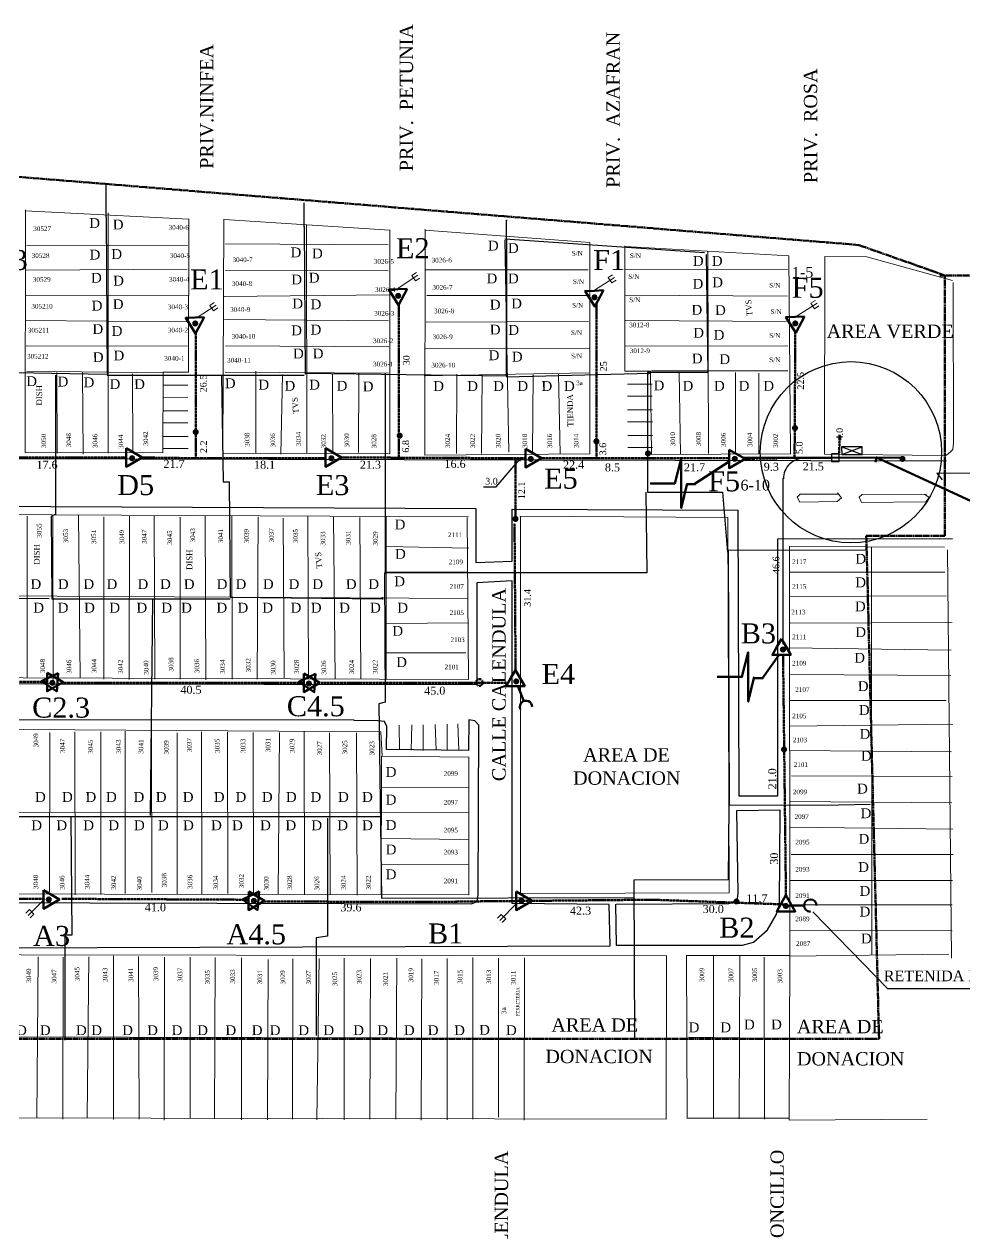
# Model space of a CAD drawing. Header units: millimetres. Extents: x 43 to 6542, y -5230 to -129.
# Drawn here: x 3479 to 5061, y -4029 to -1995 of the extents above; entities that cross this region are included whole.
import ezdxf

# ---------------------------------------------------------------- set-up
doc = ezdxf.new("R2010")
doc.units = ezdxf.units.MM
doc.linetypes.add('TLSIGC_002', pattern=[0.8, 0.5, -0.3])
doc.linetypes.add('TLSIGC_007', pattern=[28, 10, -1, 10, -1, 2, -1, 2, -1])
for name, color, linetype, lineweight in [('CABLE PROYECTADO AEREO SECUNDARIO', 1, 'TLSIGC_002', 80), ('CAJA DE DISTRIBUCION EXISTENTE', 92, 'Continuous', 30), ('CANALIZACION P.V.C. ALIGERADA EXISTENTE', 132, 'Continuous', 30), ('CLASIFICACION TIPO COMERCIAL TERCERA', 156, 'Continuous', 9), ('CLASIFICACION TIPO RESIDENCIAL C', 156, 'Continuous', 9), ('CLASIFICACION TIPO RESIDENCIAL D', 156, 'Continuous', 9), ('CONEXION A TIERRA  DE TERMINAL PROYECTADA', 1, 'Continuous', 9), ('CUADRO DE INVENTARIO POR DISTRITO', 156, 'Continuous', 5), ('DATOS DE CARATULA', 160, 'Continuous', 5), ('DISTRITO', 42, 'TLSIGC_007', 60), ('LIMITE DE TERMINAL', 10, 'Continuous', 30), ('LOTIFICACION 2003', 252, 'Continuous', 15), ('MEDIDAS ENTRE POSTES', 82, 'Continuous', 5), ('NUMEROS OFICIALES', 92, 'Continuous', 5), ('PLANIMETRIA 2003', 12, 'Continuous', 30), ('PLANO DE DETALLES', 253, 'Continuous', 30), ('POSTES PROYECTADOS  SECUNDARIO', 1, 'Continuous', 60), ('POZOS TRADICIONALES EXISTENTES', 132, 'Continuous', 30), ('RESERVAS PROYECTADAS SECUNDARIAS', 1, 'Continuous', 60), ('RETENIDAS  CON ANCLA PROYECTADAS SECUNDARIAS', 1, 'Continuous', 60), ('RETENIDAS POSTE - POSTE PROYECTADAS SECUNDARIAS', 1, 'Continuous', 60), ('TERMINAL PROYECTADA EN POSTE', 1, 'Continuous', 60)]:
    doc.layers.add(name, color=color, linetype=linetype, lineweight=lineweight)
doc.styles.get("Standard").update_dxf_attribs({"font": 'times.ttf'})

msp = doc.modelspace()

# ---------------------------------------------------------------- hatches: boundary and pattern name
at = {"layer": 'POSTES PROYECTADOS  SECUNDARIO'}
h = msp.add_hatch(color=256, dxfattribs=at)
edge = h.paths.add_edge_path()
edge.add_arc((4107.8, -2452), 5.13, 0, 360)
h = msp.add_hatch(color=256, dxfattribs=at)
edge = h.paths.add_edge_path()
edge.add_arc((4438, -2454.5), 5.13, 0, 360)
h = msp.add_hatch(color=256, dxfattribs=at)
edge = h.paths.add_edge_path()
edge.add_arc((3766.6, -2498.4), 5.13, 0, 360)
h = msp.add_hatch(color=256, dxfattribs=at)
edge = h.paths.add_edge_path()
edge.add_arc((4775.6, -2498.4), 5.13, 0, 360)
h = msp.add_hatch(color=256, dxfattribs=at)
edge = h.paths.add_edge_path()
edge.add_arc((3767.5, -2681), 5.13, 0, 360)
h = msp.add_hatch(color=256, dxfattribs=at)
edge = h.paths.add_edge_path()
edge.add_arc((4110.4, -2687.2), 5.13, 0, 360)
h = msp.add_hatch(color=256, dxfattribs=at)
edge = h.paths.add_edge_path()
edge.add_arc((4775.1, -2674.3), 5.13, 0, 360)
h = msp.add_hatch(color=256, dxfattribs=at)
edge = h.paths.add_edge_path()
edge.add_arc((4441.2, -2696.8), 5.13, 0, 360)
h = msp.add_hatch(color=256, dxfattribs=at)
edge = h.paths.add_edge_path()
edge.add_arc((3660.5, -2725.1), 5.13, 0, 360)
h = msp.add_hatch(color=256, dxfattribs=at)
edge = h.paths.add_edge_path()
edge.add_arc((3995.7, -2725.1), 5.13, 0, 360)
h = msp.add_hatch(color=256, dxfattribs=at)
edge = h.paths.add_edge_path()
edge.add_arc((4330.8, -2726.3), 5.13, 0, 360)
h = msp.add_hatch(color=256, dxfattribs=at)
edge = h.paths.add_edge_path()
edge.add_arc((4527.9, -2717), 5.13, 0, 360)
h = msp.add_hatch(color=256, dxfattribs=at)
edge = h.paths.add_edge_path()
edge.add_arc((4673.9, -2726.1), 5.13, 0, 360)
h = msp.add_hatch(color=256, dxfattribs=at)
edge = h.paths.add_edge_path()
edge.add_arc((4955.9, -2726.3), 5.13, 0, 360)
h = msp.add_hatch(color=256, dxfattribs=at)
edge = h.paths.add_edge_path()
edge.add_arc((4305.2, -2827.2), 5.13, 0, 360)
h = msp.add_hatch(color=256, dxfattribs=at)
edge = h.paths.add_edge_path()
edge.add_arc((4754.9, -3046.8), 5.13, 0, 360)
h = msp.add_hatch(color=256, dxfattribs=at)
edge = h.paths.add_edge_path()
edge.add_arc((3526.5, -3102.8), 5.13, 0, 360)
h = msp.add_hatch(color=256, dxfattribs=at)
edge = h.paths.add_edge_path()
edge.add_arc((3957.8, -3104), 5.13, 0, 360)
h = msp.add_hatch(color=256, dxfattribs=at)
edge = h.paths.add_edge_path()
edge.add_arc((4244.2, -3102.5), 1.91, 0, 360)
h = msp.add_hatch(color=256, dxfattribs=at)
edge = h.paths.add_edge_path()
edge.add_arc((4306.4, -3100.4), 5.13, 0, 360)
h = msp.add_hatch(color=256, dxfattribs=at)
edge = h.paths.add_edge_path()
edge.add_arc((4756.7, -3214.8), 5.13, 0, 360)
h = msp.add_hatch(color=256, dxfattribs=at)
edge = h.paths.add_edge_path()
edge.add_arc((3520.4, -3467.2), 5.13, 0, 360)
h = msp.add_hatch(color=256, dxfattribs=at)
edge = h.paths.add_edge_path()
edge.add_arc((3865.3, -3469.6), 5.13, 0, 360)
h = msp.add_hatch(color=256, dxfattribs=at)
edge = h.paths.add_edge_path()
edge.add_arc((4315.1, -3469.4), 5.13, 0, 360)
h = msp.add_hatch(color=256, dxfattribs=at)
edge = h.paths.add_edge_path()
edge.add_arc((4676.7, -3470.5), 5.13, 0, 360)
h = msp.add_hatch(color=256, dxfattribs=at)
edge = h.paths.add_edge_path()
edge.add_arc((4759.7, -3478.1), 5.13, 0, 360)

# ---------------------------------------------------------------- linework, layer by layer
at = {"layer": 'CABLE PROYECTADO AEREO SECUNDARIO'}
for p, q in [((4108.9, -2464.2), (4108.9, -2723.8)), ((4441.6, -2725.1), (4441.6, -2465.4)), ((4775.6, -2513), (4774.4, -2725.1)), ((4850.2, -2685.7), (4849.3, -2717.5)), ((3342.3, -2723.8), (3648.3, -2723.8)), ((3767.7, -2725.1), (3673.9, -2723.8)), ((4011.4, -2723.8), (4321, -2725.1)), ((4305.1, -2725.6), (4305.1, -2829.8)), ((4663.3, -2725.1), (4345.3, -2725.1)), ((4691.1, -2726.1), (4745.5, -2725.3)), ((4303.5, -2834.6), (4305.3, -3082.9)), ((4759.9, -3461.3), (4755, -3054)), ((3223.7, -3101.3), (3517.3, -3101.3)), ((3544.1, -3103), (3946.8, -3103)), ((3978.3, -3103), (4292.5, -3103)), ((3206.3, -3466.1), (3509.4, -3466.1)), ((3542.6, -3466.1), (3855.1, -3467.6)), ((3880.4, -3470.7), (4206.5, -3471.2)), ((4204.1, -3470.7), (4537.2, -3467.6)), ((4535.3, -3467.6), (4759.9, -3475.6))]:
    msp.add_line(p, q, dxfattribs=at)
msp.add_lwpolyline([(3767.7, -2514.2), (3767.7, -2725.1), (3984.5, -2725.1)], dxfattribs=at)
msp.add_circle((4244.4, -3102.2), 5.68, dxfattribs=at)
at = {"layer": 'CAJA DE DISTRIBUCION EXISTENTE'}
for p, q in [((4853.6, -2718.6), (4888, -2705.7)), ((4853.6, -2705.7), (4888, -2718.6))]:
    msp.add_line(p, q, dxfattribs=at)
msp.add_lwpolyline([(4853.6, -2718.6), (4888, -2718.6), (4888, -2705.7), (4853.5, -2705.7), (4853.6, -2718.6)], dxfattribs=at)
at = {"layer": 'CANALIZACION P.V.C. ALIGERADA EXISTENTE'}
for p, q in [((4744.6, -2725.3), (4835.8, -2724.9)), ((4755.3, -3038), (4755.3, -2758.9))]:
    msp.add_line(p, q, dxfattribs=at)
msp.add_arc((4789.6, -2759.2), 33.9, 88, 181, dxfattribs=at)
at = {"layer": 'CONEXION A TIERRA  DE TERMINAL PROYECTADA'}
for p, q in [((4141.2, -2417.5), (4107.7, -2439)), ((4471.4, -2421), (4437.8, -2442.5)), ((3801.6, -2467.9), (3768, -2489.4)), ((4812.2, -2464.3), (4778.6, -2485.8)), ((3485.5, -3494.3), (3513.8, -3466.1)), ((4278.7, -3502.3), (4306.9, -3474.1))]:
    msp.add_line(p, q, dxfattribs=at)
for points in [[(4138.4, -2413), (4131, -2417.7), (4136.8, -2426.8), (4144.2, -2422.1)], [(4468.5, -2416.5), (4461.1, -2421.2), (4467, -2430.3), (4474.4, -2425.6)], [(4809.3, -2459.8), (4801.9, -2464.5), (4807.8, -2473.6), (4815.1, -2468.9)], [(3798.7, -2463.3), (3791.3, -2468.1), (3797.2, -2477.2), (3804.6, -2472.4)], [(3489.3, -3498.1), (3495.5, -3491.9), (3487.9, -3484.2), (3481.7, -3490.4)], [(4282.5, -3506.1), (4288.7, -3499.9), (4281, -3492.2), (4274.8, -3498.4)]]:
    msp.add_lwpolyline(points, dxfattribs=at)
at = {"layer": 'DISTRITO'}
msp.add_line((5018.4, -2417.6), (5158.7, -2417.6), dxfattribs=at)
msp.add_lwpolyline([(2951.8, -2200.6), (2905, -3701.8), (4916.4, -3701.8), (4895, -2855.6), (5026.9, -2855.6), (5026.9, -2417.6), (4882.3, -2366.5), (2943.3, -2209.3)], dxfattribs=at)
at = {"layer": 'LIMITE DE TERMINAL'}
for p, q in [((3616.8, -2320.3), (3616.8, -2262.4)), ((3279.7, -2577.9), (3616.8, -2583.7)), ((4086.5, -2919.5), (4086.5, -2581.5)), ((3521.3, -2961.5), (3304.3, -2960)), ((3695, -2962.9), (3690.7, -3326.1)), ((3556, -3327.6), (4077.2, -3327.6))]:
    msp.add_line(p, q, dxfattribs=at)
for points in [[(3949.7, -2336.3), (3949.7, -2295.7), (3949.7, -2295.7), (3949.7, -2295.7)], [(3616.8, -2320.3), (3618.4, -2585.2), (3949.7, -2585.2)], [(3949.7, -2334.8), (3951.2, -2583.7), (3952.7, -2582.3), (4289.8, -2586.6), (4289.8, -2324.7), (4289.8, -2324.7), (4291.3, -2324.7)], [(4622.8, -2379.7), (4287, -2356.5), (4287, -2356.5)], [(4289.8, -2357.9), (4289.8, -2588.1), (4531.5, -2582.3), (4531.5, -2582.3), (4527.2, -2583.7)], [(4625.7, -2382.6), (4628.5, -2580.8), (4527.2, -2580.8), (4527.2, -2782), (4653, -2782), (4661.8, -2883.3)], [(3531.5, -2585.2), (3531.5, -2819.6), (3524.3, -2822.5), (3525.7, -2961.5), (3825.3, -2961.5)], [(3810.8, -2586.6), (3813.7, -2764.6), (3823.8, -2764.6), (3825.3, -2958.5), (4081.5, -2961.5), (4081.5, -2958.5), (4081.5, -2962.9)], [(4524.2, -2782), (4525.9, -2917.7), (4084.7, -2917.7), (4085.8, -3135.1), (4075.6, -3138.1), (4080, -3465.1), (4504.1, -3463.7)], [(4664.8, -3308.8), (4663.3, -2879), (4894.9, -2879.6)], [(4901.7, -3307.7), (4848.5, -3308.8), (4664, -3309.1), (4662.6, -3434.4), (4504.1, -3434.8), (4505.4, -3702.5), (4505.4, -3699.6)], [(3307.1, -3327.6), (3557.6, -3327.6), (3559, -3527.4), (3547.4, -3527.4), (3547.4, -3703.8)], [(3988.8, -3330.5), (3988.8, -3528.8), (3970, -3531.7), (3970.2, -3696)]]:
    msp.add_lwpolyline(points, dxfattribs=at)
at = {"layer": 'LOTIFICACION 2003'}
for p, q in [((3620.5, -2716.4), (3620.5, -2312.3)), ((3953.7, -2332.6), (3954.1, -2716.3)), ((4287.4, -2358.4), (4293.7, -2714.7)), ((3483.2, -2366.5), (3753.9, -2367.5)), ((3817.6, -2364.4), (4091.1, -2366.3)), ((4628.5, -2378.1), (4629.6, -2717.1)), ((3753, -2407.1), (3482.4, -2408.9)), ((4091.3, -2410.1), (3817.6, -2409.1)), ((4427.4, -2408.5), (4154.4, -2408.4)), ((4762.7, -2407.6), (4488.3, -2408.4)), ((3482, -2451.1), (3754.9, -2451.7)), ((3815.5, -2452.9), (4093, -2450.5)), ((4156.2, -2451.2), (4427.7, -2451.5)), ((4489.2, -2451), (4762.7, -2452.6)), ((3754.2, -2495.7), (3482, -2493.5)), ((4091.7, -2493.8), (3815.9, -2491.6)), ((4427.9, -2495.2), (4154.8, -2496.3)), ((4760.3, -2495.3), (4490, -2493.2)), ((3482.6, -2536.3), (3753.9, -2536.4)), ((3817.6, -2535.8), (4092, -2537.8)), ((4153.6, -2541), (4429, -2539.8)), ((4489, -2536.9), (4762.9, -2536.3)), ((3483.6, -2578.6), (3713.2, -2581.4)), ((3534.6, -2716.8), (3533.8, -2581.2)), ((3577.2, -2581.2), (3578, -2718.4)), ((3661.5, -2715), (3661.3, -2583)), ((3816.7, -2580.2), (4091.8, -2581.9)), ((3868.5, -2716.1), (3868.7, -2578.7)), ((3997.8, -2717.1), (3997.3, -2582.5)), ((4041.5, -2582.5), (4041, -2715.6)), ((4151.3, -2586.6), (4428.7, -2581.4)), ((4533.6, -2578.2), (4763.3, -2578.3)), ((4582.4, -2718.9), (4580.2, -2579.6)), ((4674.8, -2580.7), (4675.1, -2716.6)), ((4714.5, -2717.5), (4714.5, -2581.8)), ((3712.3, -2602.4), (3754, -2602.1)), ((3913.3, -2584.1), (3910.3, -2718.4)), ((4205.8, -2717.3), (4206.3, -2583.8)), ((4249.2, -2584.9), (4248, -2717.1)), ((4333.6, -2716), (4334.9, -2584.9)), ((4377.3, -2583.7), (4380.3, -2717.7)), ((4493.4, -2600.7), (4535.1, -2600.3)), ((3712.3, -2622.7), (3754, -2622.4)), ((4493.4, -2621), (4535.1, -2620.7)), ((4493.7, -2643.8), (4535.4, -2643.5)), ((3712.6, -2645.5), (3754.3, -2645.2)), ((4493.7, -2664.1), (4535.4, -2663.8)), ((3712.6, -2665.8), (3754.3, -2665.5)), ((3712.9, -2688.6), (3754.6, -2688.3)), ((4494, -2686.9), (4535.7, -2686.6)), ((3712.9, -2709), (3754.6, -2708.6)), ((4494, -2707.3), (4535.7, -2706.9)), ((3484.1, -3094), (3484.1, -2822.6)), ((3527.4, -2821.1), (3528, -3097.5)), ((3573.4, -3094.6), (3570.5, -2820.7)), ((3612.7, -2823.6), (3613.1, -3096.9)), ((3655.8, -3097.3), (3656.1, -2822.8)), ((3697.4, -2822.8), (3698.6, -3096.4)), ((3741.3, -3096.7), (3741.5, -2824.4)), ((3783.6, -2822.4), (3784.5, -3098)), ((3828.9, -3096.7), (3827.9, -2822.4)), ((3872.3, -2823.8), (3871, -3096.9)), ((3916.1, -3094.6), (3914.4, -2826)), ((3956.2, -2822.8), (3957.1, -3096.2)), ((4001.9, -3095.8), (3999.2, -2824.4)), ((4043.2, -2825), (4045.1, -3096.4)), ((4087.8, -2823), (4087.8, -3096.9)), ((4087.5, -2873.5), (4226.7, -2876.4)), ((4765.6, -2873.1), (4766.6, -3561.5)), ((4766.6, -2873.7), (5026.7, -2874.6)), ((4903.7, -2874.8), (4904.3, -3560.8)), ((5031.5, -2878.9), (5038.1, -3566)), ((4224, -2916.9), (4087.3, -2916.3)), ((4767.1, -2916.7), (5027.1, -2916.7)), ((4224.5, -2960.8), (3177.4, -2955)), ((5029.3, -2956.7), (4766.3, -2957.6)), ((4088, -3002.9), (4226.3, -3002.2)), ((4767.1, -3002.7), (5039.6, -3001.6)), ((5037.6, -3047.7), (4765, -3043.7)), ((4221.8, -3052.4), (4086.8, -3052.2)), ((4767.4, -3089.1), (5037.4, -3090.3)), ((5029.3, -3132.4), (4766.6, -3132.7)), ((4129.9, -3215.8), (4130.9, -3173.2)), ((4149.7, -3216.4), (4149.7, -3173.4)), ((4171.5, -3215.8), (4169.8, -3173.1)), ((4190.2, -3216.8), (4190.3, -3172.5)), ((4209.9, -3216), (4208.2, -3171.9)), ((4765.8, -3175.9), (5040.4, -3172.4)), ((3521.4, -3454.6), (3522.2, -3186.3)), ((3564.3, -3185.3), (3564.5, -3459.3)), ((3607.7, -3458.6), (3608.1, -3185.1)), ((3648.8, -3184.4), (3648.6, -3456.9)), ((3693.8, -3455.5), (3693.1, -3186.9)), ((3736.1, -3186.7), (3736.4, -3457.6)), ((3778, -3458.8), (3776.9, -3185.1)), ((3821, -3185.3), (3821.5, -3456.9)), ((3864.6, -3456.9), (3864.2, -3186.3)), ((3908.6, -3186.3), (3906.2, -3459)), ((3950.5, -3459.6), (3949.7, -3184)), ((3992.4, -3187.2), (3993.7, -3459.3)), ((4038.7, -3459.7), (4037.7, -3187.2)), ((4110, -3215.7), (4109.5, -3173.9)), ((5038, -3218.6), (4766.3, -3216.4)), ((4769.1, -3259.2), (5039.5, -3260.5)), ((4226.7, -3278.7), (4080.5, -3278.1)), ((5038.7, -3304.4), (4767.3, -3302.4)), ((3306.6, -3320.5), (4226.1, -3320.7)), ((4767.3, -3345.5), (5040.6, -3348.7)), ((4225.9, -3366.3), (4080.3, -3364.7)), ((5040.8, -3391.3), (4768.4, -3391.7)), ((4080, -3409), (4226.7, -3408.6)), ((4767.6, -3435.1), (5039.9, -3435.1)), ((5039.1, -3476.2), (4767.3, -3476.2)), ((4766.9, -3519.1), (5039.1, -3519.8)), ((4766, -3562.7), (5033.8, -3559.3)), ((3500.4, -3834.2), (3502.6, -3563.7)), ((3544.6, -3564), (3543.9, -3836.6)), ((3584.8, -3834.4), (3587.5, -3563.4)), ((3629.2, -3562.1), (3629.2, -3837.2)), ((3672.1, -3836.7), (3671.1, -3563.2)), ((3715.1, -3564.1), (3714.4, -3838.1)), ((3758, -3835.4), (3758, -3564.4)), ((3799.9, -3564.6), (3799.3, -3836.2)), ((3844.4, -3837.5), (3844.5, -3565.4)), ((3889.3, -3567.9), (3888.1, -3837.5)), ((3930.2, -3836.7), (3930.7, -3567)), ((3974.8, -3566.4), (3971, -3837.5)), ((4017.1, -3837.5), (4017, -3565.9)), ((4061.1, -3566.7), (4060.2, -3836.6)), ((4104.1, -3836.7), (4105.6, -3565.8)), ((4147.9, -3567), (4146.4, -3838.1)), ((4190.3, -3837.8), (4190.3, -3566.4)), ((4233.4, -3564.8), (4233.3, -3836.7)), ((4276.7, -3833.3), (4276.7, -3565.9)), ((4319.7, -3838.1), (4320.5, -3565.1)), ((4766.6, -3561.5), (4591.9, -3561.5)), ((4592.9, -3561.5), (4593.9, -3836.2)), ((4638.1, -3561.8), (4637.8, -3835.2)), ((4681.1, -3836.2), (4682.1, -3562.5)), ((4723.5, -3564), (4723.7, -3836.6)), ((3116.7, -3697.8), (4319.9, -3700.3)), ((4595.9, -3698.8), (4765.8, -3701)), ((4595.6, -3834.8), (4764.7, -3835.1))]:
    msp.add_line(p, q, dxfattribs=at)
for points in [[(3481.5, -2307.1), (3480.7, -2715.6), (3712.1, -2716.3), (3712.6, -2580.3), (3755.2, -2580.6), (3755.8, -2322.9), (3480.4, -2309.3)], [(3814.8, -2322.8), (3813.3, -2716.9), (4094, -2717.9), (4093.7, -2341.3), (3815.2, -2323.7), (3815.2, -2323.7)], [(4153.4, -2340), (4152.7, -2719.8), (4430.3, -2717.9), (4430.4, -2362.1), (4152.9, -2341.7), (4152.9, -2341.7)], [(4489.2, -2367.8), (4488.8, -2578.9), (4532.3, -2578.7), (4533.6, -2718.9), (4767.4, -2717.7), (4764.6, -2384.7), (4490.2, -2369), (4490.2, -2369)], [(5040.8, -2429.6), (5041.5, -2698.8), (5040.3, -2710.5), (5036.8, -2714.4), (5030, -2720.1), (5021.6, -2720.6), (4824.6, -2718.4), (4825.4, -2386)], [(4825.4, -2385.7), (4896.1, -2386.6), (5039.9, -2426.3)], [(4848.3, -2785.7), (4783.7, -2785.7), (4778.5, -2790.4), (4783, -2798.9), (4845.8, -2798.1), (4853.3, -2791.9), (4846.6, -2783.2), (4846.6, -2783.2)], [(4996, -2785.4), (4888.2, -2785.9), (4882.9, -2790.4), (4887.1, -2799.8), (4995, -2798.6), (5000.5, -2791), (4993.1, -2785.3), (4992.8, -2785.4)], [(4226.1, -2823.6), (3175, -2818.4), (3177.5, -3093.4), (4226.2, -3097.1), (4224, -2824.5)], [(4313.6, -2823.6), (4313.8, -3457.4), (4664.2, -3456.1), (4662.3, -2825), (4312.7, -2822.8)], [(3305.9, -3456.1), (3162.1, -3454.2), (3162.1, -3224.3), (3304.7, -3224.3), (3306.2, -3180.4), (4078.7, -3185), (4080.8, -3225.9), (4226.7, -3227.6), (4226.9, -3459.3), (3306.9, -3457.8), (3306.9, -3457.8)], [(4079.6, -3225.9), (4079.1, -3458.1), (4078.7, -3458.1)], [(4559.4, -3562), (3111.4, -3559.6), (3099.3, -3561.2), (3095, -3569.2), (3096.6, -3825.7), (3101.4, -3832.8), (3113.4, -3833.7), (4558.6, -3836.9), (4559, -3562), (4559, -3562)], [(4766.6, -3561.5), (4765.2, -3838.1), (4997.1, -3836.7), (4997.1, -3836.7)]]:
    msp.add_lwpolyline(points, dxfattribs=at)
at = {"layer": 'PLANIMETRIA 2003'}
msp.add_line((5029.9, -2730.2), (3100.1, -2725.3), dxfattribs=at)
for points in [[(3083.7, -3549.9), (4464.3, -3545), (4462.6, -3475.8), (4299.3, -3474.2), (4299.3, -2931.5), (4240, -2934.7), (4239.9, -3106.3), (3166.1, -3104.6), (3166.1, -2804.5), (4238.3, -2809.4), (4238.2, -2900.2), (4299.3, -2898.4), (4299.3, -2811), (4678.7, -2812.7), (4680.4, -3292.7), (4746.3, -3292.6), (4746.3, -2860.5), (5039.9, -2860.3)], [(3160.6, -3471.5), (4231.2, -3474.4), (4240.6, -3470.5), (4242.5, -3459.2), (4243.4, -3173.9), (4236.9, -3166.8), (4226.9, -3165), (4226.1, -3216.5), (4088.5, -3215.2), (4088.6, -3176.3), (4084.6, -3168.1), (4073.6, -3166.8), (4033.2, -3166.2), (4033.2, -3166.2)], [(4034.1, -3165.6), (3309.4, -3165)], [(4473.1, -3475.1), (4474.4, -3544.3), (4686.8, -3544.2), (4705.1, -3539), (4728.6, -3518.5), (4743.6, -3492.8), (4749.3, -3475.3), (4750, -3316.9), (4676.8, -3318.3), (4678.7, -3456.6), (4677.1, -3470.1), (4663.2, -3474.4), (4474.4, -3475.9), (4474.4, -3475.9)]]:
    msp.add_lwpolyline(points, dxfattribs=at)
at = {"layer": 'PLANO DE DETALLES'}
for points in [[(4251.6, -2773.1), (4272.7, -2773.1), (4312.9, -2726), (4312.4, -2730.2)], [(5447.6, -2752.4), (5013.4, -2750.5), (5022.3, -2761.2)], [(4805.2, -3488.1), (4930.9, -3617.1), (5192.6, -3617.1), (5192.6, -3617.1)]]:
    msp.add_lwpolyline(points, dxfattribs=at)
msp.add_circle((4869.2, -2715), 152.4, dxfattribs=at)
at = {"layer": 'POZOS TRADICIONALES EXISTENTES'}
msp.add_lwpolyline([(4836.4, -2730.5), (4849.3, -2730.5), (4849.3, -2717.5), (4836.4, -2717.5), (4836.4, -2730.5)], dxfattribs=at)
at = {"layer": 'RESERVAS PROYECTADAS SECUNDARIAS'}
for p, q in [((4605.5, -2768.7), (4664.6, -2730.8)), ((4593.9, -2768.7), (4607.7, -2768.7)), ((4720.2, -3095.1), (4747.7, -3056.1)), ((4706.7, -3095.1), (4721.4, -3095.1))]:
    msp.add_line(p, q, dxfattribs=at)
for points in [[(4593.9, -2767.6), (4583.7, -2809), (4583.7, -2726.1), (4573.1, -2767.5), (4531.5, -2767.5)], [(4706.7, -3093), (4696.5, -3134.3), (4696.5, -3051.5), (4685.9, -3092.8), (4644.3, -3092.8)]]:
    msp.add_lwpolyline(points, dxfattribs=at)
at = {"layer": 'RETENIDAS  CON ANCLA PROYECTADAS SECUNDARIAS'}
for p, q in [((4319.1, -3133.5), (4309.6, -3109.5)), ((4790.5, -3477.5), (4764.6, -3477.7))]:
    msp.add_line(p, q, dxfattribs=at)
for centre, end in [((4322.9, -3143.2), 201), ((4800.9, -3477.4), 270)]:
    msp.add_arc(centre, 10.4, 0, end, dxfattribs=at)
at = {"layer": 'RETENIDAS POSTE - POSTE PROYECTADAS SECUNDARIAS'}
msp.add_line((4688.5, -2724.3), (4954.1, -2723.6), dxfattribs=at)
msp.add_lwpolyline([(5322.5, -2820.2), (5121.4, -2820.2), (4911.9, -2723.6), (4910.7, -2731.6)], dxfattribs=at)
at = {"layer": 'TERMINAL PROYECTADA EN POSTE'}
for points in [[(4123, -2440.2), (4108.5, -2467.7), (4091.9, -2441.4), (4107.5, -2440.8), (4123, -2440.2)], [(4453.2, -2442.7), (4438.7, -2470.2), (4422.1, -2443.9), (4437.7, -2443.3), (4453.2, -2442.7)], [(3781.8, -2487.8), (3767.3, -2515.2), (3750.7, -2489), (3766.3, -2488.3), (3781.8, -2487.8)], [(4790.8, -2486.6), (4776.3, -2514), (4759.7, -2487.8), (4775.3, -2487.1), (4790.8, -2486.6)], [(3650.5, -2708.2), (3677.4, -2723.8), (3650.5, -2739.3), (3650.5, -2723.7), (3650.5, -2708.2)], [(3985.6, -2708.2), (4012.5, -2723.8), (3985.6, -2739.3), (3985.6, -2723.7), (3985.6, -2708.2)], [(4322, -2709.5), (4348.8, -2725.1), (4321.9, -2740.6), (4321.9, -2725), (4322, -2709.5)], [(4664.3, -2710.7), (4691.2, -2726.3), (4664.3, -2741.8), (4664.3, -2726.2), (4664.3, -2710.7)], [(4752.5, -3028.9), (4768, -3055.8), (4737, -3055.9), (4744.8, -3042.3), (4752.5, -3028.9)], [(3536.3, -3086.4), (3533.8, -3117.4), (3508.2, -3099.8), (3522.3, -3093.1), (3536.3, -3086.4)], [(3517.7, -3086), (3544.5, -3101.6), (3517.6, -3117.1), (3517.6, -3101.5), (3517.7, -3086)], [(3969.1, -3087.6), (3966.7, -3118.6), (3941, -3101), (3955.1, -3094.3), (3969.1, -3087.6)], [(3949, -3087.2), (3975.9, -3102.8), (3949, -3118.3), (3949, -3102.7), (3949, -3087.2)], [(4305.3, -3081.3), (4320.8, -3108.2), (4289.7, -3108.2), (4297.5, -3094.7), (4305.3, -3081.3)], [(3511.5, -3451.6), (3538.4, -3467.2), (3511.5, -3482.7), (3511.5, -3467.1), (3511.5, -3451.6)], [(3874.1, -3453.9), (3871.6, -3484.9), (3845.9, -3467.3), (3860, -3460.6), (3874.1, -3453.9)], [(3856.5, -3454), (3883.3, -3469.6), (3856.4, -3485.1), (3856.4, -3469.5), (3856.5, -3454)], [(4306.2, -3453.9), (4333.1, -3469.5), (4306.2, -3485.1), (4306.2, -3469.4), (4306.2, -3453.9)], [(4759.9, -3460.2), (4775.4, -3487.2), (4744.3, -3487.2), (4752.1, -3473.7), (4759.9, -3460.2)]]:
    msp.add_lwpolyline(points, dxfattribs=at)

# ---------------------------------------------------------------- texts
at = {"layer": 'CABLE PROYECTADO AEREO SECUNDARIO'}
for s, p in [('1-5', (4769.8, -2421.3)), ('6-10', (4683.4, -2779.3))]:
    msp.add_text(s, height=17.94, dxfattribs=at).set_placement(p)
at = {"layer": 'CLASIFICACION TIPO COMERCIAL TERCERA'}
for height, rotation, p in [(7.56, 0.4189, (4407.4, -2602.2)), (8.04, 94.4363, (4289.9, -3659.8))]:
    msp.add_text('3a', height=height, rotation=rotation, dxfattribs=at).set_placement(p)
at = {"layer": 'CLASIFICACION TIPO RESIDENCIAL C'}
for s, height, rotation, p in [('TVS', 9.75, 94.6017, (4703.6, -2485.6)), ('DISH', 9.75, 90.0693, (3509.2, -2636.4)), ('TVS', 9.75, 94.6017, (3940.9, -2649.8)), ('TIENDA', 9.75, 90.6612, (4402.3, -2672.2)), ('DISH', 9.75, 90.0693, (3505.2, -2904.1)), ('DISH', 9.75, 90.0693, (3761.7, -2913)), ('TVS', 9.75, 94.6017, (3980.3, -2910.1)), ('FERRETERIA', 5.25, 90.0693, (4311.5, -3663.5))]:
    msp.add_text(s, height=height, rotation=rotation, dxfattribs=at).set_placement(p)
at = {"layer": 'CLASIFICACION TIPO RESIDENCIAL D'}
for p in [(3588.5, -2337.8), (3628.1, -2340.4), (4258.9, -2375.8), (3589.1, -2391), (3625.7, -2390), (3927, -2387.2), (3963.1, -2389), (4292.6, -2380), (4603.5, -2401.6), (4635.4, -2401.6), (3591.5, -2429.9), (3628.7, -2434.8), (3928.2, -2432.8), (3957.7, -2429.8), (4256.5, -2431), (4292.6, -2431), (4602.9, -2440), (4636, -2437.6), (3592.7, -2476.8), (3628.1, -2474.2), (3930, -2473.3), (3960.7, -2474.5), (4262, -2475), (4298, -2473.2), (4601.1, -2483.8), (4640.8, -2484.4), (3593.9, -2516.2), (3928.2, -2518.3), (3960.7, -2517.1), (4262, -2517), (4293.2, -2517.6), (3626.3, -2519.4), (4604.1, -2522.4), (4638.4, -2526), (3931.2, -2557.3), (3964.3, -2557.3), (3594.5, -2563.5), (3629.3, -2560.6), (4260.1, -2560.2), (4299.2, -2562.6), (4601.7, -2565.6), (4648, -2566.8), (3482.6, -2603.9), (3535.3, -2604.5), (3579, -2605.7), (3622.7, -2608.7), (3664, -2608.7), (3816.5, -2607.3), (3872.9, -2609.7), (3916.8, -2611.5), (3958.3, -2609.7), (4004.5, -2611.5), (4048.4, -2612.7), (4166.9, -2612), (4224.1, -2612), (4267.7, -2612), (4308.4, -2612), (4348.9, -2612), (4386.8, -2612), (4537.4, -2611), (4586.1, -2611.6), (4639, -2611.6), (4680.4, -2611.6), (4721.9, -2611.6), (4102, -2844.8), (4102.7, -2894.2), (4876.6, -2902.5), (3489.7, -2945.1), (3535.7, -2945.1), (3578.7, -2945.1), (3617.6, -2945.1), (3669.7, -2945.1), (3707.6, -2945.1), (3747.5, -2945.1), (3802.8, -2945.1), (3834.5, -2945.1), (3880.5, -2945.1), (3923.7, -2945.1), (3963.6, -2945.1), (4019.9, -2945.1), (4057.7, -2945.1), (4101.4, -2940.4), (4876.6, -2942.1), (3494.4, -2984.8), (3535.5, -2984.8), (3579.9, -2984.8), (3622.3, -2984.8), (3667.9, -2984.8), (3709.6, -2984.8), (3743, -2984.8), (3802.4, -2984.8), (3837.8, -2984.8), (3879.5, -2984.8), (3927.1, -2984.8), (3961.1, -2984.8), (4008.7, -2984.8), (4060.7, -2984.8), (4106.5, -2984.8), (4876, -2982.6), (4098.2, -3023.8), (4876.6, -3025.8), (4104.6, -3076.4), (4874.8, -3069), (4880.8, -3116.6), (4882.6, -3156.8), (4883.8, -3197), (4886.2, -3233.9), (4087, -3261), (4879.6, -3289.1), (3497.4, -3303.1), (3542.8, -3303.1), (3582.2, -3303.1), (3616.7, -3303.1), (3663, -3303.1), (3700.4, -3303.1), (3745.8, -3303.1), (3798, -3303.1), (3834.5, -3303.1), (3878.8, -3303.1), (3919.2, -3303.1), (3960.6, -3303.1), (4006.9, -3303.1), (4047.3, -3303.1), (4087, -3307.6), (4885.6, -3330.5), (3491.1, -3350.7), (3533.3, -3350.7), (3578.5, -3350.7), (3620.7, -3350.7), (3663.8, -3350.7), (3704.1, -3350.7), (3746.3, -3350.7), (3793.4, -3350.7), (3828.7, -3350.7), (3875.8, -3350.7), (3918.4, -3350.7), (3962, -3350.7), (4005.6, -3350.7), (4047.3, -3350.7), (4087, -3350.3), (4087, -3391.4), (4882, -3373.5), (4087, -3433.1), (4881.4, -3420.9), (4883.8, -3461.1), (4883.8, -3495.9), (4886.2, -3541.2), (3465.5, -3695.4), (3505.5, -3695.4), (3566.2, -3695.4), (3591.9, -3695.4), (3643.9, -3695.4), (3685.9, -3695.4), (3727.2, -3695.4), (3770.1, -3695.4), (3817.5, -3695.4), (3861.8, -3695.4), (3892, -3695.4), (3940.1, -3695.4), (3982.2, -3695.4), (4032.4, -3695.4), (4072.9, -3695.4), (4117.6, -3695.4), (4157.7, -3695.4), (4202.1, -3695.4), (4244.1, -3694.7), (4289.2, -3695.4), (4596.4, -3690.6), (4649.7, -3690.6), (4689.5, -3685.7), (4735, -3685.7)]:
    msp.add_text('D', height=16.5, rotation=0.445, dxfattribs=at).set_placement(p)
at = {"layer": 'CUADRO DE INVENTARIO POR DISTRITO'}
for s, p in [('AREA DE', (4418.8, -3235.2)), ('DONACION', (4401.9, -3274.2)), ('AREA DE', (4365.4, -3689.5)), ('AREA DE', (4778.3, -3692.2)), ('DONACION', (4355.3, -3742.4)), ('DONACION', (4778.3, -3746.3))]:
    msp.add_text(s, height=22.43, dxfattribs=at).set_placement(p)
at = {"layer": 'DATOS DE CARATULA'}
for s, p in [('PRIV.  PETUNIA', (4132.9, -2242.4)), ('PRIV.  AZAFRAN', (4480.5, -2270.4)), ('PRIV.NINFEA', (3797.1, -2238.4)), ('PRIV.  ROSA', (4812.4, -2262.4)), ('CALLE CALENDULA', (4288.5, -3268.1)), ('CLL CALENDULA', (4292.7, -4169.1)), ('CLL DRAGONCILLO', (4756.3, -4205.1))]:
    msp.add_text(s, height=22.431, rotation=90, dxfattribs=at).set_placement(p)
msp.add_text('AREA VERDE', height=22.43, dxfattribs=at).set_placement((4828.3, -2522.8))
at = {"layer": 'MEDIDAS ENTRE POSTES'}
for s, height, p in [('30', 11.22, (4127.3, -2568.8)), ('25', 11.22, (4458.7, -2579)), ('22.5', 11.22, (4790, -2609.7)), ('26.5', 11.22, (3785.8, -2614.3)), ('4.0', 11.22, (4855.6, -2695.2)), ('2.2', 11.22, (3786.2, -2716.4)), ('3.6', 11.22, (4457.5, -2720.3)), ('5.0', 11.22, (4787.9, -2718.1)), ('12.1', 11.22, (4320.9, -2794)), ('46.6', 11.22, (4748.8, -2919.8)), ('31.4', 11.22, (4330.9, -2974.8)), ('21.0', 13.46, (4743.6, -3282.1)), ('30', 13.46, (4746.6, -3408.7))]:
    msp.add_text(s, height=height, rotation=90, dxfattribs=at).set_placement(p)
for s, height, p in [('17.6', 13.46, (3499.7, -2742.7)), ('21.7', 13.46, (3713.2, -2741.3)), ('18.1', 13.46, (3865.5, -2742.7)), ('21.3', 13.46, (4043.4, -2742.7)), ('16.6', 13.46, (4185.7, -2741.3)), ('22.4', 13.46, (4385, -2742.7)), ('8.5', 13.46, (4455.5, -2747.2)), ('21.7', 13.46, (4588.4, -2747)), ('9.3', 13.46, (4722.5, -2746.2)), ('21.5', 13.46, (4788, -2745.5)), ('3.0', 11.22, (4254.2, -2769.3)), ('40.5', 13.46, (3741.7, -3121.2)), ('45.0', 13.46, (4151.6, -3122.7)), ('11.7', 13.46, (4693.4, -3471.9)), ('41.0', 13.46, (3681.9, -3487.1)), ('39.6', 13.46, (4010.7, -3487.1)), ('30.0', 13.46, (4619.8, -3490)), ('42.3', 13.46, (4396.7, -3492.8))]:
    msp.add_text(s, height=height, dxfattribs=at).set_placement(p)
at = {"layer": 'NUMEROS OFICIALES'}
for s, p in [('30527', (3494.3, -2342.9)), ('3040-6', (3721.9, -2340.8)), ('S/N', (4399.7, -2384.4)), ('30528', (3491.6, -2388.2)), ('3040-5', (3723.9, -2388.3)), ('3040-7', (3829.3, -2395.1)), ('3026-5', (4066.9, -2397.9)), ('3026-6', (4164.1, -2395.9)), ('S/N', (4497.5, -2388.4)), ('30529', (3493.6, -2428.3)), ('3040-4', (3722.5, -2428.2)), ('S/N', (4494.7, -2423.5)), ('3040-8', (3828.3, -2435.4)), ('3026-4', (4069, -2445.4)), ('3026-7', (4165.4, -2441.6)), ('S/N', (4401.7, -2431.9)), ('S/N', (4731.8, -2438.2)), ('S/N', (4496.4, -2462.6)), ('305210', (3491.1, -2473.4)), ('3040-3', (3720.6, -2474.4)), ('3040-9', (3825.4, -2478.8)), ('3026-3', (4067.6, -2485.3)), ('3026-8', (4168.2, -2481.3)), ('S/N', (4400.3, -2471.8)), ('S/N', (4734, -2482.6)), ('3012-8', (4496.4, -2504.9)), ('305211', (3485.2, -2513.7)), ('3040-2', (3720.6, -2513.6)), ('3040-10', (3827.8, -2524)), ('3026-9', (4165.7, -2524.8)), ('S/N', (4398.4, -2518)), ('S/N', (4731.8, -2522.5)), ('3026-2', (4065.7, -2531.5)), ('3012-9', (4497.2, -2548.3)), ('305212', (3483.9, -2557.5)), ('3040-1', (3714.6, -2561.1)), ('3040-11', (3820.2, -2564.2)), ('3026-1', (4065.7, -2570.7)), ('S/N', (4398.5, -2557.2)), ('S/N', (4731.8, -2563.5)), ('3026-10', (4163.7, -2572.5)), ('2111', (4191.5, -2857.8)), ('2109', (4192.9, -2903.3)), ('2117', (4770.3, -2903.1)), ('2107', (4194.4, -2944.6)), ('2115', (4770.3, -2944.6)), ('2105', (4194.4, -2988.7)), ('2113', (4768.8, -2987.7)), ('2103', (4195.8, -3034.3)), ('2111', (4770.3, -3029.4)), ('2109', (4770.3, -3073.7)), ('2101', (4185.8, -3079.9)), ('2107', (4775.6, -3118.1)), ('2105', (4770.3, -3162.4)), ('2103', (4771.5, -3202.7)), ('2099', (4184.4, -3259.2)), ('2101', (4772.9, -3244.4)), ('2099', (4771.5, -3290.1)), ('2097', (4184.4, -3307.6)), ('2097', (4774.4, -3331.7)), ('2095', (4184.4, -3354.5)), ('2095', (4775.6, -3374.7)), ('2093', (4184.4, -3391.5)), ('2093', (4775.6, -3420.3)), ('2091', (4184.4, -3439.9)), ('2091', (4775.6, -3464.7)), ('2089', (4775.6, -3503.7)), ('2087', (4776.9, -3545.4))]:
    msp.add_text(s, height=7.85, dxfattribs=at).set_placement(p)
for s, rotation, p in [('3050', 91, (3515.9, -2707.9)), ('3048', 91, (3557.9, -2706.7)), ('3046', 91, (3602.3, -2707.9)), ('3042', 91, (3687.5, -2703.9)), ('3038', 91, (3858, -2705.8)), ('3036', 91, (3901.2, -2707)), ('3034', 91, (3944.4, -2704.5)), ('3030', 91, (4025.6, -2707)), ('3028', 91, (4071.4, -2708.4)), ('3024', 91, (4195.2, -2707.9)), ('3022', 91, (4237.1, -2707.9)), ('3020', 91, (4280.3, -2707.9)), ('3018', 91, (4324.9, -2707.9)), ('3016', 91, (4366.8, -2707.9)), ('3014', 91, (4411.3, -2707.9)), ('3010', 91, (4573.7, -2704.9)), ('3008', 91, (4616.9, -2704.9)), ('3006', 91, (4658.9, -2706.1)), ('3004', 91, (4703.4, -2706.1)), ('3002', 91, (4746.6, -2707.5)), ('3044', 91, (3645.6, -2709.3)), ('3032', 91, (3986.4, -2708.4)), ('3055', 91, (3508.5, -2858.7)), ('3053', 91, (3553, -2867.9)), ('3051', 91, (3600.1, -2869.3)), ('3049', 91, (3647.3, -2869.3)), ('3047', 90, (3684.9, -2869.2)), ('3045', 90, (3727.6, -2870.6)), ('3043', 91, (3766.5, -2866.7)), ('3041', 91, (3813.5, -2867.9)), ('3039', 91, (3856.7, -2867.9)), ('3037', 91, (3898.8, -2866.7)), ('3035', 91, (3939.4, -2867.9)), ('3031', 90, (4027.8, -2870.6)), ('3033', 90, (3985.2, -2872.1)), ('3029', 90, (4073.4, -2872.1)), ('3048', 91, (3514.1, -3086.5)), ('3046', 91, (3558.6, -3087.7)), ('3044', 91, (3600.6, -3086.5)), ('3042', 91, (3645, -3087.7)), ('3040', 91, (3688.3, -3089.1)), ('3038', 91, (3730.2, -3083.8)), ('3036', 91, (3773.5, -3086.5)), ('3034', 91, (3816.7, -3087.7)), ('3032', 91, (3859.9, -3085.2)), ('3030', 91, (3901.8, -3089.1)), ('3028', 91, (3941.1, -3087.7)), ('3026', 91, (3986.9, -3089.1)), ('3024', 90, (4033.6, -3088.4)), ('3022', 91, (4073.4, -3087.7)), ('3049', 91, (3502.8, -3211.5)), ('3047', 91, (3547.3, -3220.7)), ('3045', 91, (3594.4, -3222.1)), ('3043', 91, (3641.6, -3222.1)), ('3041', 90, (3679.2, -3222)), ('3039', 90, (3721.9, -3223.4)), ('3037', 91, (3760.8, -3219.5)), ('3035', 91, (3807.8, -3220.7)), ('3033', 91, (3851.1, -3220.7)), ('3031', 91, (3893.1, -3219.5)), ('3029', 91, (3933.7, -3220.7)), ('3027', 90, (3979.5, -3224.9)), ('3025', 90, (4022.1, -3223.4)), ('3023', 90, (4067.7, -3224.9)), ('3048', 91, (3502.6, -3449.5)), ('3046', 91, (3547, -3450.7)), ('3044', 91, (3589, -3449.5)), ('3042', 91, (3633.5, -3450.7)), ('3040', 91, (3676.8, -3452.1)), ('3038', 91, (3718.6, -3446.7)), ('3036', 91, (3761.9, -3449.5)), ('3034', 91, (3805.1, -3450.7)), ('3032', 91, (3848.4, -3448.2)), ('3030', 91, (3890.3, -3452.1)), ('3028', 91, (3929.5, -3450.7)), ('3026', 91, (3975.3, -3452.1)), ('3024', 91, (4020, -3450.7)), ('3022', 91, (4061.9, -3450.7)), ('3049', 90, (3490.6, -3607.2)), ('3047', 90, (3533.3, -3608.6)), ('3045', 91, (3572.2, -3604.6)), ('3043', 91, (3619.3, -3605.8)), ('3041', 91, (3662.5, -3605.8)), ('3039', 91, (3704.5, -3604.6)), ('3037', 91, (3745.1, -3605.8)), ('3035', 90, (3790.9, -3610)), ('3033', 90, (3833.5, -3608.6)), ('3031', 90, (3879.1, -3610)), ('3029', 91, (3918, -3610.2)), ('3027', 91, (3961.2, -3610.2)), ('3025', 91, (4005.5, -3612.8)), ('3023', 91, (4046.4, -3609.5)), ('3021', 91, (4090.9, -3612.8)), ('3019', 90, (4133.1, -3606.4)), ('3017', 90, (4175.9, -3610.7)), ('3015', 90, (4215.7, -3609.3)), ('3013', 90, (4264.1, -3609.3)), ('3011', 90, (4305.4, -3610.7)), ('3009', 90, (4622.4, -3606.1)), ('3007', 90, (4671.3, -3606.1)), ('3005', 90, (4711.3, -3606.1)), ('3003', 90, (4753.6, -3608.3))]:
    msp.add_text(s, height=7.85, rotation=rotation, dxfattribs=at).set_placement(p)
at = {"layer": 'POSTES PROYECTADOS  SECUNDARIO'}
msp.add_text('6.8', height=11.22, rotation=90, dxfattribs=at).set_placement((4126.2, -2715.7))
at = {"layer": 'RETENIDAS POSTE - POSTE PROYECTADAS SECUNDARIAS'}
msp.add_text('RETENIDA DE VIOLIN', height=17.944, dxfattribs=at).set_placement((4924.3, -3604.6))
at = {"layer": 'TERMINAL PROYECTADA EN POSTE'}
for s, p in [('E2', (4104.2, -2388.7)), ('D3', (3422.9, -2408.6)), ('F1', (4435.7, -2408.6)), ('E1', (3758, -2441.3)), ('F5', (4769.6, -2455.3)), ('E5', (4353.3, -2776.3)), ('D5', (3635.4, -2787.1)), ('E3', (3969.4, -2787.1)), ('F5', (4629.1, -2780.7)), ('B3', (4683.9, -3036.5)), ('E4', (4349, -3104.9)), ('C2.3', (3492.4, -3161.3)), ('C4.5', (3920.6, -3159)), ('B2', (4647.7, -3531.4)), ('A3', (3494.1, -3545.3)), ('A4.5', (3819.1, -3542.6)), ('B1', (4158, -3541.2))]:
    msp.add_text(s, height=33.65, dxfattribs=at).set_placement(p)

doc.saveas('drawing.dxf')
